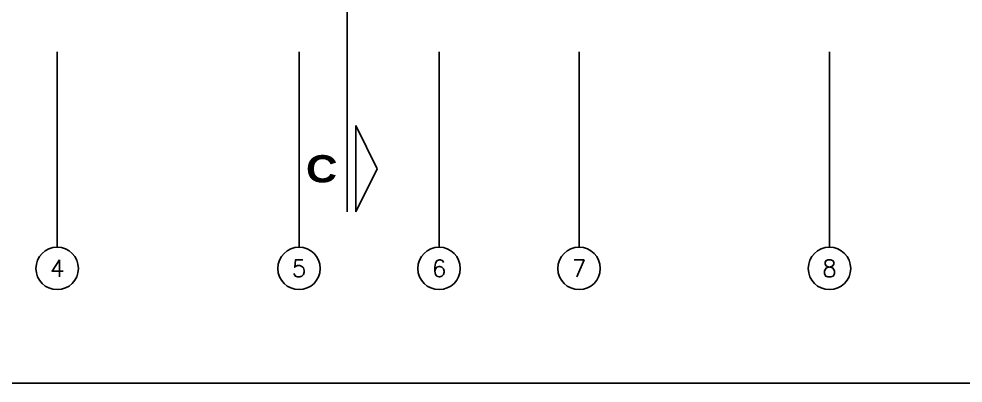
# Model space of a CAD drawing. Header units: millimetres. Extents: x 98 to 155, y -181 to 127.
# Drawn here: x 107.12 to 118.24, y -132.92 to -128.64 of the extents above; entities that cross this region are included whole.
import ezdxf
from ezdxf.enums import TextEntityAlignment as Align

# ---------------------------------------------------------------- set-up
doc = ezdxf.new("R2010")
doc.units = ezdxf.units.MM
doc.header["$LTSCALE"] = 15
for name, pattern in [('CENTER', [2, 1.25, -0.25, 0.25, -0.25]), ('PHANTOM', [63.5, 31.75, -6.35, 6.35, -6.35, 6.35, -6.35]), ('PHANTOM2', [1.25, 0.625, -0.125, 0.125, -0.125, 0.125, -0.125])]:
    doc.linetypes.add(name, pattern=pattern)
doc.layers.get('0').update_dxf_attribs({"color": 250})
for name, color, linetype in [('A-CORTE', 250, 'CENTER'), ('A-EJES', 250, 'PHANTOM'), ('L13 Texto Grande', 150, 'Continuous')]:
    doc.layers.add(name, color=color, linetype=linetype)
doc.styles.add('R160-75', font='ariblk.ttf', dxfattribs={"height": 0.6})
doc.styles.add('ROMANS', font='romans.shx', dxfattribs={"width": 0.8})

# ---------------------------------------------------------------- blocks, each defined once
blk = doc.blocks.new('Ejes_Torre C')
at = {"layer": 'A-EJES', "linetype": 'PHANTOM2'}
for points in [[(5.925, -2.8), (5.925, -0.5)], [(8.775, -2.8), (8.775, -0.5)], [(10.425, -2.8), (10.425, -0.5)], [(12.075, -2.8), (12.075, -0.5)], [(15.025, -2.8), (15.025, -0.5)]]:
    blk.add_lwpolyline(points, dxfattribs=at)
at = {"layer": 'A-EJES', "linetype": 'Continuous'}
for centre in [(5.925, -3.05), (8.775, -3.05), (10.425, -3.05), (12.075, -3.05), (15.025, -3.05)]:
    blk.add_circle(centre, 0.25, dxfattribs=at)
at = {"layer": 'A-EJES', "linetype": 'Continuous', "style": 'ROMANS'}
for s, p in [('4', (5.925, -3.05)), ('5', (8.775, -3.05)), ('6', (10.425, -3.05)), ('7', (12.075, -3.05)), ('8', (15.025, -3.05))]:
    blk.add_text(s, height=0.2, dxfattribs=at).set_placement(p, align=Align.MIDDLE_CENTER)
blk = doc.blocks.new('*U99')
blk.add_line((-3, -5.08), (-3, 5.08))
blk.add_lwpolyline([(-4.02, 5.08), (-4.02, -5.08), (-6.56, 0)], close=True)
at = {"linetype": 'Continuous', "style": 'R160-75'}
blk.add_attdef('A', text='', height=0.3, dxfattribs=at).set_placement((0, 0), align=Align.MIDDLE_CENTER)
blk = doc.blocks.new('Cortes-Elev.')
at = {"layer": 'A-CORTE', "linetype": 'CENTER', "ltscale": 0.5}
blk.add_lwpolyline([(9.341, 20.831), (9.341, 37.853)], dxfattribs=at)
ref = blk.add_blockref('*U99', (9.041, 20.323), dxfattribs=dict(at, xscale=0.1, yscale=0.1, zscale=-0.1, rotation=180))
ref.add_attrib('A', 'C', dxfattribs={"layer": '0', "linetype": 'Continuous', "extrusion": (0, 0, -1), "height": 0.32, "rotation": 180, "style": 'R160-75'}).set_placement((-9.041, 20.323), align=Align.MIDDLE)

msp = doc.modelspace()

# ---------------------------------------------------------------- linework, layer by layer
at = {"layer": 'L13 Texto Grande'}
msp.add_lwpolyline([(101.6421, -132.9219), (143.75, -132.9219)], dxfattribs=at)

# ---------------------------------------------------------------- block references
at = {"layer": 'A-CORTE'}
msp.add_blockref('Cortes-Elev.', (101.6421, -150.7219), dxfattribs=at)
at = {"layer": 'A-EJES'}
msp.add_blockref('Ejes_Torre C', (101.6421, -128.5219), dxfattribs=at)

doc.saveas('drawing.dxf')
